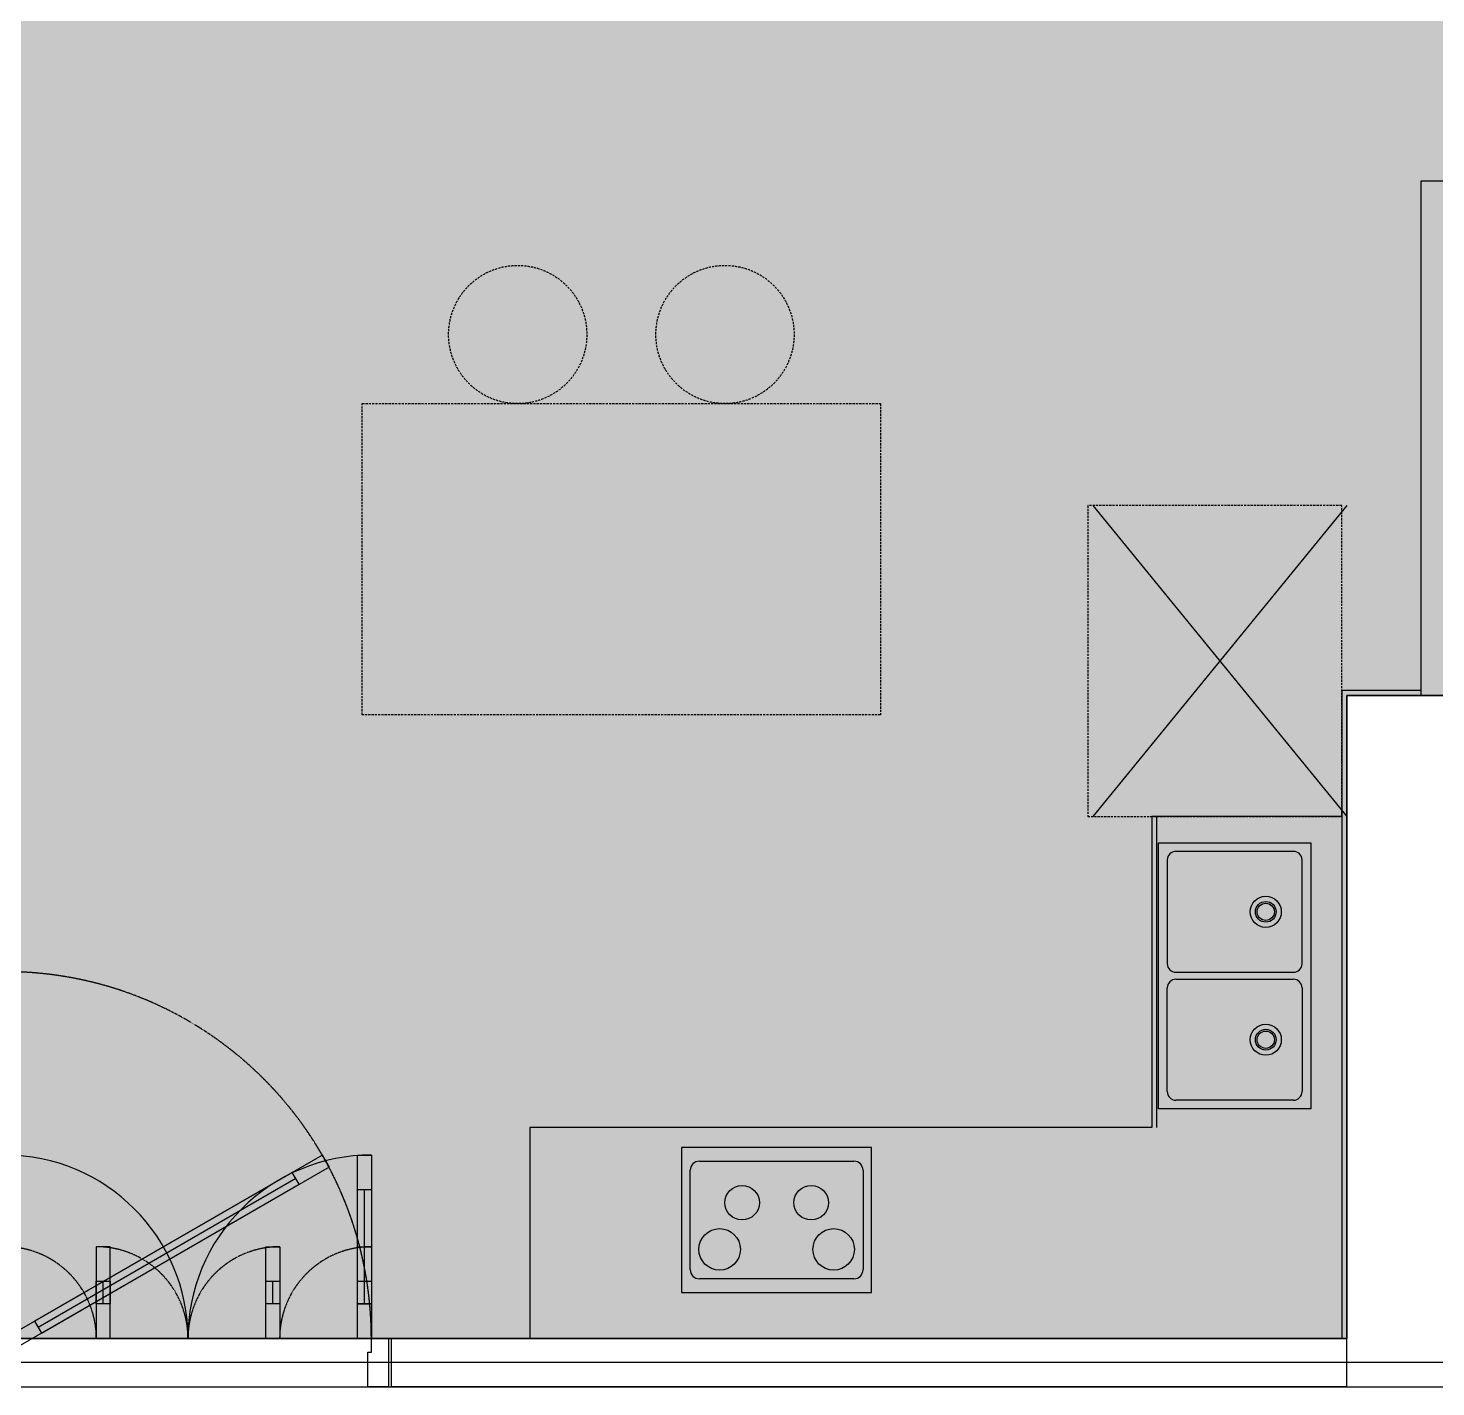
# Model space of a CAD drawing. Extents: x -523 to 13143, y -735 to 8898.
# Drawn here: x 4676 to 8751, y -169 to 3763 of the extents above; entities that cross this region are included whole.
import ezdxf

# ---------------------------------------------------------------- set-up
doc = ezdxf.new("R2010")
doc.units = 0
doc.linetypes.add('3PN_B$0$Z1_CH-TDH$0$CH-B1L', pattern=[0.375, 0.25, -0.125])
doc.linetypes.add('HIDDEN', pattern=[9.525, 6.35, -3.175])
doc.layers.get('0').update_dxf_attribs({"color": 231, "linetype": 'CONTINUOUS'})
doc.layers.get('DEFPOINTS').update_dxf_attribs({"color": 191, "linetype": 'CONTINUOUS'})
for name, color, linetype in [('A-AREA-SPACE', 130, 'CONTINUOUS'), ('A-AREA-WALL-CENTER', 210, 'CONTINUOUS'), ('A-CONC', 2, 'CONTINUOUS'), ('A-DOOR', 142, 'CONTINUOUS'), ('A-FNSH', 253, 'CONTINUOUS'), ('A-FURN', 251, 'CONTINUOUS'), ('A-HIDD', 45, 'HIDDEN'), ('A-PATT', 252, 'CONTINUOUS'), ('A-WALL-INT', 31, 'CONTINUOUS')]:
    doc.layers.add(name, color=color, linetype=linetype)

# ---------------------------------------------------------------- blocks, each defined once
blk = doc.blocks.new('*U86')
at = {"layer": 'A-CONC', "linetype": 'CONTINUOUS'}
for p, q in [((8493.4, 1831.1), (8793.4, 1831.1)), ((8493.4, -168.9), (8793.4, -168.9))]:
    blk.add_line(p, q, dxfattribs=at)
at = {"layer": 'A-CONC'}
for p, q in [((8493.4, -168.9), (8493.4, 1831.1)), ((8793.4, -168.9), (8793.4, 1831.1))]:
    blk.add_line(p, q, dxfattribs=at)
blk = doc.blocks.new('*U87')
at = {"layer": 'A-WALL-INT', "linetype": 'CONTINUOUS'}
for p, q in [((5728.4, -168.9), (5728.4, -28.9)), ((8493.4, -168.9), (8493.4, -28.9))]:
    blk.add_line(p, q, dxfattribs=at)
at = {"layer": 'A-WALL-INT'}
for p, q in [((8493.4, -28.9), (5728.4, -28.9)), ((8493.4, -168.9), (5728.4, -168.9))]:
    blk.add_line(p, q, dxfattribs=at)
blk = doc.blocks.new('*U91')
at = {"layer": 'A-WALL-INT'}
for p, q in [((8708.4, 1831.1), (8708.4, 3321.1)), ((8708.4, 3321.1), (8973.4, 3321.1)), ((8808.4, 1831.1), (8808.4, 3221.1)), ((8808.4, 3221.1), (8973.4, 3221.1))]:
    blk.add_line(p, q, dxfattribs=at)
at = {"layer": 'A-WALL-INT', "linetype": 'CONTINUOUS'}
for p, q in [((8973.4, 3321.1), (8973.4, 3221.1)), ((8708.4, 1831.1), (8808.4, 1831.1))]:
    blk.add_line(p, q, dxfattribs=at)
blk = doc.blocks.new('*U64')
at = {"color": 250}
blk.add_line((-146.6, -32.7), (-892.6, -463.4), dxfattribs=at)
for p, q in [((-1071.4, -100), (-1111.4, -100)), ((-1091.4, -100), (-1091.4, -165.4)), ((-826.1, -100), (-826.1, -165.4)), ((-335.4, -100), (-335.4, -165.4)), ((-90, -100), (-50, -100)), ((-70, -100), (-70, -165.4)), ((-1071.4, -430.7), (-1111.4, -430.7)), ((-90, -430.7), (-50, -430.7))]:
    blk.add_line(p, q)
at = {"color": 251}
for p, q in [((-1091.4, -100), (-1091.4, -430.7)), ((-70, -100), (-70, -430.7)), ((-70, -100), (-70, -961.4))]:
    blk.add_line(p, q, dxfattribs=at)
for points in [[(-1161.4, 140), (-1101.4, 140), (-1101.4, 40), (-1111.4, 40), (-1111.4, 0), (-1161.4, 0)], [(0, 140), (-60, 140), (-60, 40), (-50, 40), (-50, 0), (0, 0)], [(-1111.4, 0), (-1071.4, 0), (-1071.4, -530.7), (-1111.4, -530.7)], [(-1111.4, 0), (-1071.4, 0), (-1071.4, -265.4), (-1111.4, -265.4)], [(-50, 0), (-969.2, -530.7), (-989.2, -496.1), (-70, 34.6)], [(-846.1, 0), (-806.1, 0), (-806.1, -265.4), (-846.1, -265.4)], [(-315.4, 0), (-355.4, 0), (-355.4, -265.4), (-315.4, -265.4)], [(-50, 0), (-90, 0), (-90, -530.7), (-50, -530.7)], [(-50, 0), (-50, -1061.4), (-90, -1061.4), (-90, 0)], [(-50, 0), (-90, 0), (-90, -265.4), (-50, -265.4)], [(-136.6, -50), (-156.6, -15.4), (-902.6, -446.1), (-882.6, -480.7)], [(-1071.4, -165.4), (-1111.4, -165.4), (-1111.4, -100), (-1071.4, -100)], [(-806.1, -165.4), (-846.1, -165.4), (-846.1, -100), (-806.1, -100)], [(-315.4, -165.4), (-355.4, -165.4), (-355.4, -100), (-315.4, -100)], [(-50, -100), (-90, -100), (-90, -961.4), (-50, -961.4)], [(-50, -165.4), (-90, -165.4), (-90, -100), (-50, -100)]]:
    blk.add_lwpolyline(points, close=True)
for centre, start, end in [((-1111.4, 0), 270, 0), ((-50, 0), 180, 270)]:
    blk.add_arc(centre, 530.7, start, end, dxfattribs=at)
at = {"color": 0, "linetype": '3PN_B$0$Z1_CH-TDH$0$CH-B1L'}
blk.add_arc((-50, 0), 1061.4, 180, 270, dxfattribs=at)
at = {"linetype": '3PN_B$0$Z1_CH-TDH$0$CH-B1L'}
for centre, start, end in [((-1111.4, 0), 270, 0), ((-846.1, 0), 270, 0), ((-315.4, 0), 180, 270), ((-50, 0), 180, 270)]:
    blk.add_arc(centre, 265.4, start, end, dxfattribs=at)
at = {"color": 250, "linetype": '3PN_B$0$Z1_CH-TDH$0$CH-B1L'}
blk.add_arc((-50, 0), 1061.4, 180, 215.0495, dxfattribs=at)
blk = doc.blocks.new('S1_TUBEPTL_I1')
at = {"linetype": 'HIDDEN'}
blk.add_lwpolyline([(0, 0), (735, 0), (735, 900), (0, 900)], close=True, dxfattribs=at)
blk = doc.blocks.new('S1_BEPBON_I1')
for p, q in [((51.3, 380), (498.7, 380)), ((25, 66.3), (25, 353.7)), ((525, 353.7), (525, 66.3)), ((498.7, 40), (51.3, 40))]:
    blk.add_line(p, q)
blk.add_lwpolyline([(0, 420), (0, 0), (550, 0), (550, 420)], close=True)
for centre, radius in [((175, 260), 50), ((375, 260), 50), ((110, 125), 60), ((440, 125), 60)]:
    blk.add_circle(centre, radius)
for centre, start, end in [((51.3, 353.7), 90, 180), ((498.7, 353.7), 0, 90), ((51.3, 66.3), 180, 270), ((498.7, 66.3), 270, 0)]:
    blk.add_arc(centre, 26.3, start, end)
blk = doc.blocks.new('S1_BONRUABAT2_I1')
for p, q in [((390, 745), (50, 745)), ((25, 720), (25, 420)), ((415, 420), (415, 720)), ((50, 395), (390, 395)), ((50, 375), (390, 375)), ((25, 50), (25, 350)), ((415, 350), (415, 50)), ((390, 25), (50, 25))]:
    blk.add_line(p, q)
blk.add_lwpolyline([(0, 0), (0, 770), (440, 770), (440, 0)], close=True)
for centre, radius in [((310, 570), 45), ((310, 570), 30), ((310, 570), 25), ((310, 200), 45), ((310, 200), 30), ((310, 200), 25)]:
    blk.add_circle(centre, radius)
for centre, start, end in [((50, 720), 90, 180), ((390, 720), 0, 90), ((50, 420), 180, 270), ((390, 420), 270, 0), ((50, 350), 90, 180), ((390, 350), 0, 90), ((50, 50), 180, 270), ((390, 50), 270, 0)]:
    blk.add_arc(centre, 25, start, end)
blk = doc.blocks.new('S1_DAOBEP_I1')
at = {"linetype": 'HIDDEN'}
blk.add_lwpolyline([(1500, 0), (0, 0), (0, 900), (1500, 900)], close=True, dxfattribs=at)
for centre in [(450, 1100), (1050, 1100)]:
    blk.add_circle(centre, 200, dxfattribs=at)
blk = doc.blocks.new('*U114')
at = {"layer": 'A-PATT', "color": 254, "linetype": 'CONTINUOUS'}
for p, q in [((8493.4, 1831.1), (8493.4, 1126.5)), ((8493.4, 1126.5), (8493.4, 1126.2)), ((8493.4, 1126.2), (8493.4, -28.9)), ((2578.5, -28.9), (8493.4, -28.9)), ((8493.4, -28.9), (2578.5, -28.9))]:
    blk.add_line(p, q, dxfattribs=at)
at = {"layer": 'A-PATT', "color": 254, "linetype": 'CONTINUOUS', "extrusion": (0, 0, -1)}
for points in [[(-113.4, 4216.1), (-12543.4, 3371.1), (-113.4, 3371.1)], [(-113.4, 4216.1), (-12543.4, 4216.1), (-12543.4, 3371.1)], [(-113.4, 3371.1), (-12378.7, 2721.1), (-113.4, 2721.1)], [(-113.4, 3371.1), (-12378.7, 3371.1), (-12378.7, 2721.1)], [(-138.4, 2721.1), (-12378.7, 1856.1), (-138.4, 1856.1)], [(-138.4, 2721.1), (-12378.7, 2721.1), (-12378.7, 1856.1)], [(-218.4, 1856.1), (-12378.7, 1831.1), (-218.4, 1831.1)], [(-218.4, 1856.1), (-12378.7, 1856.1), (-12378.7, 1831.1)], [(-218.4, 1831.1), (-8493.4, 1126.5), (-218.4, 1126.5)], [(-218.4, 1831.1), (-8493.4, 1831.1), (-8493.4, 1126.5)], [(-2038, 1126.5), (-8493.4, 1126.2), (-2573.2, 1126.2)], [(-2038, 1126.5), (-8493.4, 1126.5), (-8493.4, 1126.2)], [(-2573.2, 1126.2), (-8493.4, -28.9), (-2578.5, -28.9)], [(-2573.2, 1126.2), (-8493.4, 1126.2), (-8493.4, -28.9)], [(-2578.5, -28.9), (-8493.4, -28.9), (-8493.4, -28.9)]]:
    blk.add_solid(points, dxfattribs=at)
at = {"layer": 'A-PATT', "color": 254, "linetype": 'CONTINUOUS'}
blk.add_solid([(2578.5, -28.9), (8493.4, -28.9), (8493.4, -28.9)], dxfattribs=at)
blk = doc.blocks.new('*U115')
at = {"layer": 'A-FNSH'}
for p, q in [((8708.4, 1846.1), (8478.4, 1846.1)), ((8478.4, 1846.1), (8478.4, -28.9)), ((8708.4, 1831.1), (8493.4, 1831.1)), ((8493.4, 1831.1), (8493.4, -28.9))]:
    blk.add_line(p, q, dxfattribs=at)
at = {"layer": 'A-FNSH', "linetype": 'CONTINUOUS'}
for p, q in [((8708.4, 1831.1), (8708.4, 1846.1)), ((8493.4, -28.9), (8478.4, -28.9))]:
    blk.add_line(p, q, dxfattribs=at)

msp = doc.modelspace()

# ---------------------------------------------------------------- linework, layer by layer
at = {"layer": 'A-AREA-SPACE'}
msp.add_lwpolyline([(4118.6, 8331.1), (8493.4, 8331.1), (8493.4, 6981.1), (8793.4, 6981.1), (8793.4, 8181.1), (12228.4, 8166.1), (12228.4, 7316.1), (12378.4, 7316.1), (12378.4, 4431.1), (12543.4, 4431.1), (12543.4, 3371.1), (12378.7, 3371.1), (12378.7, 831.1), (12228.4, 831.1), (12228.4, -28.9), (8793.4, -28.9), (8793.4, 1831.1), (8493.4, 1831.1), (8493.4, -28.9), (2578.5, -28.9)], dxfattribs=at)
at = {"layer": 'A-AREA-WALL-CENTER'}
msp.add_lwpolyline([(43.4, 8256.1), (4118.6, 8256.1), (4118.6, 8331.1), (8493.4, 8331.1), (8493.4, 8256.1), (12468.4, 8256.1), (12468.4, 4431.1), (12543.4, 4431.1), (12543.4, 3371.1), (12543.4, 3371.1), (12468.4, 3371.1), (12468.4, -98.9), (43.4, -98.9)], close=True, dxfattribs=at)
at = {"layer": 'A-FURN'}
msp.add_line((7943.4, 581.1), (7943.4, 1481.1), dxfattribs=at)
for points in [[(7758.4, 2381), (8493.4, 1481)], [(8493.4, 2381), (7758.4, 1481)], [(8478.4, 1481), (7928.4, 1481), (7928.4, 581.1), (7028.4, 581.1), (6128.4, 581.1), (6128.4, -28.9)]]:
    msp.add_lwpolyline(points, dxfattribs=at)
at = {"layer": 'DEFPOINTS'}
msp.add_line((-523.2, -168.9), (13143.4, -168.9), dxfattribs=at)

# ---------------------------------------------------------------- block references
at = {"layer": 'A-DOOR', "rotation": 180}
msp.add_blockref('*U64', (4558.4, -28.9), dxfattribs=at)
at = {"layer": 'A-FURN'}
for name, p in [('S1_DAOBEP_I1', (5643.4, 1776.1)), ('S1_TUBEPTL_I1', (7743.4, 1481)), ('S1_BONRUABAT2_I1', (7948.6, 635.6)), ('S1_BEPBON_I1', (6567.9, 103.9))]:
    msp.add_blockref(name, p, dxfattribs=at)
at = {"layer": 'A-HIDD'}
for name in ['*U91', '*U115', '*U86', '*U87']:
    msp.add_blockref(name, (0, 0), dxfattribs=at)
at = {"layer": 'A-PATT', "color": 254, "linetype": 'CONTINUOUS'}
msp.add_blockref('*U114', (0, 0), dxfattribs=at)

doc.saveas('drawing.dxf')
